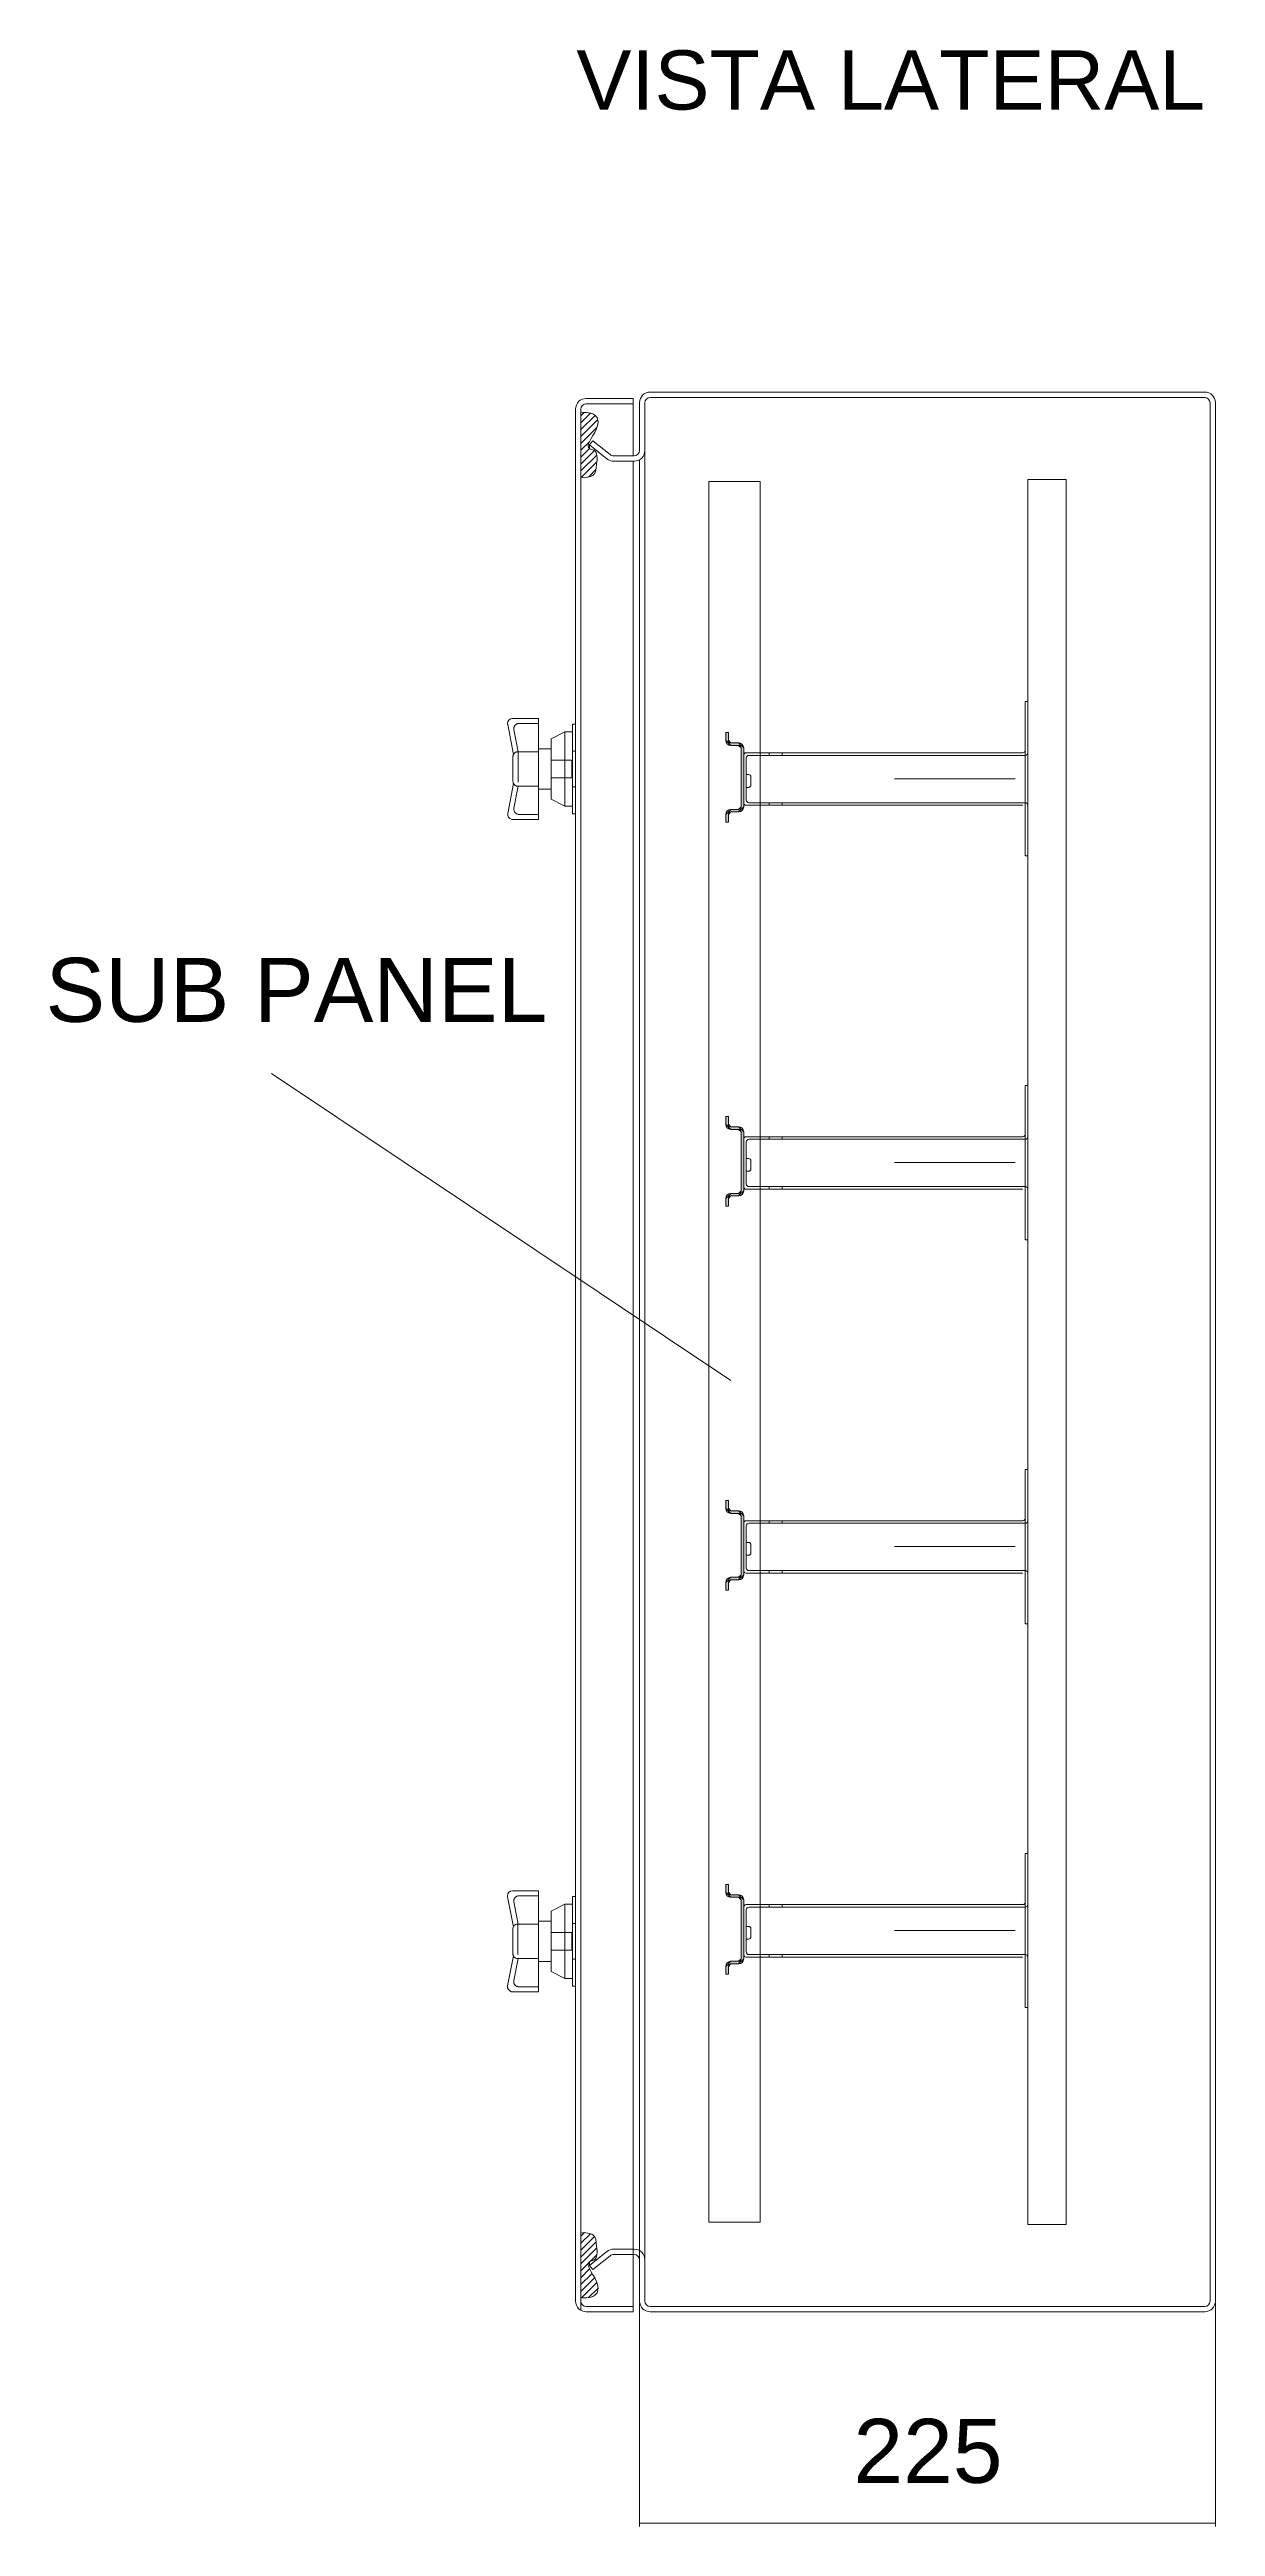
# Model space of a CAD drawing. Header units: millimetres. Extents: x -1334 to 1838, y -307 to 699.
# Drawn here: x 1383 to 1838, y -269 to 699 of the extents above; entities that cross this region are included whole.
import ezdxf

# ---------------------------------------------------------------- set-up
doc = ezdxf.new("R2010")
doc.units = ezdxf.units.MM
doc.header["$MEASUREMENT"] = 0
for name, pattern in [('AI-Linetype-46', [17.812501, 11.875001, -5.9375]), ('AI-Linetype-47', [17.812501, 11.875001, -5.9375]), ('AI-Linetype-48', [17.812501, 11.875001, -5.9375]), ('AI-Linetype-49', [17.812501, 11.875001, -5.9375]), ('AI-Linetype-50', [17.812501, 11.875001, -5.9375]), ('AI-Linetype-51', [17.812501, 11.875001, -5.9375]), ('AI-Linetype-52', [17.812501, 11.875001, -5.9375]), ('AI-Linetype-53', [17.812501, 11.875001, -5.9375]), ('AI-Linetype-54', [17.812501, 11.875001, -5.9375]), ('AI-Linetype-55', [17.812501, 11.875001, -5.9375]), ('AI-Linetype-56', [17.812501, 11.875001, -5.9375]), ('AI-Linetype-57', [356.249993, 237.499995, -118.749998]), ('AI-Linetype-58', [356.249993, 237.499995, -118.749998]), ('AI-Linetype-59', [17.812501, 11.875001, -5.9375]), ('AI-Linetype-60', [17.812501, 11.875001, -5.9375]), ('AI-Linetype-61', [17.812501, 11.875001, -5.9375]), ('AI-Linetype-62', [17.812501, 11.875001, -5.9375]), ('AI-Linetype-63', [17.812501, 11.875001, -5.9375]), ('AI-Linetype-64', [17.812501, 11.875001, -5.9375]), ('AI-Linetype-65', [17.812501, 11.875001, -5.9375]), ('AI-Linetype-66', [17.812501, 11.875001, -5.9375]), ('AI-Linetype-67', [17.812501, 11.875001, -5.9375]), ('AI-Linetype-68', [17.812501, 11.875001, -5.9375]), ('AI-Linetype-69', [17.812501, 11.875001, -5.9375]), ('AI-Linetype-70', [17.812501, 11.875001, -5.9375]), ('AI-Linetype-71', [17.812501, 11.875001, -5.9375]), ('AI-Linetype-72', [17.812501, 11.875001, -5.9375]), ('AI-Linetype-73', [17.812501, 11.875001, -5.9375]), ('AI-Linetype-74', [17.812501, 11.875001, -5.9375]), ('AI-Linetype-75', [17.812501, 11.875001, -5.9375]), ('AI-Linetype-76', [17.812501, 11.875001, -5.9375]), ('AI-Linetype-77', [17.812501, 11.875001, -5.9375]), ('AI-Linetype-78', [17.812501, 11.875001, -5.9375]), ('AI-Linetype-79', [17.812501, 11.875001, -5.9375]), ('AI-Linetype-80', [17.812501, 11.875001, -5.9375]), ('AI-Linetype-81', [17.812501, 11.875001, -5.9375]), ('AI-Linetype-82', [17.812501, 11.875001, -5.9375]), ('AI-Linetype-83', [17.812501, 11.875001, -5.9375]), ('AI-Linetype-84', [17.812501, 11.875001, -5.9375]), ('AI-Linetype-85', [17.812501, 11.875001, -5.9375]), ('AI-Linetype-86', [17.812501, 11.875001, -5.9375]), ('AI-Linetype-87', [17.812501, 11.875001, -5.9375]), ('AI-Linetype-88', [17.812501, 11.875001, -5.9375]), ('AI-Linetype-89', [17.812501, 11.875001, -5.9375]), ('AI-Linetype-90', [17.812501, 11.875001, -5.9375]), ('AI-Linetype-91', [17.812501, 11.875001, -5.9375])]:
    doc.linetypes.add(name, pattern=pattern)
doc.layers.get('0').update_dxf_attribs({"lineweight": 0})
doc.layers.add('015', color=7, linetype='Continuous', lineweight=0)

# ---------------------------------------------------------------- blocks, each defined once
blk = doc.blocks.new('Block_6')
blk.add_open_spline([(1590.52, 557.13), (1591.51, 557.21), (1592.49, 557.29), (1593.51, 557.13), (1594.65, 556.95), (1595.83, 556.47), (1596.5, 555.69), (1597.55, 554.5), (1597.39, 552.6), (1596.5, 550.58), (1595.12, 547.44), (1591.94, 544.03), (1593.99, 543.03), (1594.41, 542.82), (1595.06, 542.72), (1595.54, 542.48), (1597.18, 541.65), (1596.89, 539.22), (1596.68, 536.98), (1596.51, 535.18), (1596.39, 533.51), (1595.3, 532.68), (1594.75, 532.26), (1593.95, 532.05), (1593.15, 531.9), (1592.23, 531.72), (1591.31, 531.61), (1590.52, 532), (1590.52, 532), (1590.52, 557.13), (1590.52, 557.13)], degree=3, knots=[0, 0, 0, 0, 1, 1, 1, 2, 2, 2, 3, 3, 3, 4, 4, 4, 5, 5, 5, 6, 6, 6, 7, 7, 7, 8, 8, 8, 9, 9, 9, 10, 10, 10, 10])
at = {"color": 7, "lineweight": 0}
for points in [[(1590.52, 555.91), (1590.52, 555.91), (1591.82, 557.21), (1591.82, 557.21)], [(1590.52, 553.22), (1590.52, 553.22), (1594.27, 556.96), (1594.27, 556.96)], [(1590.52, 550.53), (1590.52, 550.53), (1596.09, 556.09), (1596.09, 556.09)], [(1590.52, 547.83), (1590.52, 547.83), (1597.13, 554.44), (1597.13, 554.44)], [(1590.52, 545.14), (1590.52, 545.14), (1596.84, 551.46), (1596.84, 551.46)], [(1590.52, 542.44), (1590.52, 542.44), (1593.83, 545.75), (1593.83, 545.75)], [(1590.52, 539.75), (1590.52, 539.75), (1593.87, 543.09), (1593.87, 543.09)], [(1590.52, 537.06), (1590.52, 537.06), (1595.79, 542.33), (1595.79, 542.33)], [(1590.52, 534.36), (1590.52, 534.36), (1596.76, 540.59), (1596.76, 540.59)], [(1590.76, 531.9), (1590.76, 531.9), (1596.76, 537.91), (1596.76, 537.91)], [(1593.52, 531.97), (1593.52, 531.97), (1596.42, 534.87), (1596.42, 534.87)]]:
    blk.add_open_spline(points, degree=3, dxfattribs=at)
blk = doc.blocks.new('Block_7')
blk.add_open_spline([(1590.52, -179.26), (1591.51, -179.35), (1592.49, -179.43), (1593.51, -179.26), (1594.65, -179.09), (1595.83, -178.61), (1596.5, -177.83), (1597.55, -176.64), (1597.39, -174.74), (1596.5, -172.72), (1595.12, -169.58), (1591.94, -166.17), (1593.99, -165.17), (1594.41, -164.96), (1595.06, -164.86), (1595.54, -164.62), (1597.18, -163.79), (1596.89, -161.36), (1596.68, -159.12), (1596.51, -157.32), (1596.39, -155.65), (1595.3, -154.82), (1594.75, -154.4), (1593.95, -154.19), (1593.15, -154.04), (1592.23, -153.86), (1591.31, -153.74), (1590.52, -154.14), (1590.52, -154.14), (1590.52, -179.26), (1590.52, -179.26)], degree=3, knots=[0, 0, 0, 0, 1, 1, 1, 2, 2, 2, 3, 3, 3, 4, 4, 4, 5, 5, 5, 6, 6, 6, 7, 7, 7, 8, 8, 8, 9, 9, 9, 10, 10, 10, 10])
at = {"color": 7, "lineweight": 0}
for points in [[(1590.52, -155.32), (1590.52, -155.32), (1591.97, -153.88), (1591.97, -153.88)], [(1590.52, -158.02), (1590.52, -158.02), (1594.24, -154.3), (1594.24, -154.3)], [(1590.52, -160.71), (1590.52, -160.71), (1595.84, -155.4), (1595.84, -155.4)], [(1590.52, -163.4), (1590.52, -163.4), (1596.49, -157.43), (1596.49, -157.43)], [(1590.52, -166.1), (1590.52, -166.1), (1596.75, -159.87), (1596.75, -159.87)], [(1594.26, -165.06), (1594.26, -165.06), (1596.79, -162.53), (1596.79, -162.53)], [(1590.52, -168.79), (1590.52, -168.79), (1593.34, -165.97), (1593.34, -165.97)], [(1590.52, -171.49), (1590.52, -171.49), (1593.93, -168.08), (1593.93, -168.08)], [(1590.52, -174.18), (1590.52, -174.18), (1594.91, -169.8), (1594.91, -169.8)], [(1590.52, -176.87), (1590.52, -176.87), (1595.89, -171.5), (1595.89, -171.5)], [(1590.8, -179.29), (1590.8, -179.29), (1596.75, -173.34), (1596.75, -173.34)], [(1593.52, -179.26), (1593.52, -179.26), (1597.23, -175.56), (1597.23, -175.56)]]:
    blk.add_open_spline(points, degree=3, dxfattribs=at)
blk = doc.blocks.new('Block_8')
at = {"color": 7, "lineweight": 0}
for p, q in [((1613.42, -181.24), (1613.42, -268.67)), ((1838.42, -181.24), (1838.42, -268.67)), ((1613.42, -267.42), (1838.42, -267.42))]:
    blk.add_line(p, q, dxfattribs=at)
at = {"insert": (1696.98, -251.99), "char_height": 0.2, "attachment_point": 7}
blk.add_mtext('\\C7;\\FArial|b0|i0|c1;\\H25.000000;\\W1.000000;225', dxfattribs=at)

msp = doc.modelspace()

# ---------------------------------------------------------------- hatches: boundary and pattern name
at = {"layer": '015', "transparency": 33554687}
for points in [[(1652.13, 402.13), (1649.13, 402.13), (1647.13, 400.13), (1647.13, 397.13), (1648.13, 397.13), (1648.13, 400.13), (1649.13, 401.13), (1652.13, 401.13), (1654.13, 403.13), (1654.13, 426.13), (1652.13, 428.13), (1649.13, 428.13), (1648.13, 429.13), (1648.13, 432.13), (1647.13, 432.13), (1647.13, 429.13), (1649.13, 427.13), (1652.13, 427.13), (1653.13, 426.13), (1653.13, 403.13)], [(1652.13, 252.13), (1649.13, 252.13), (1647.13, 250.13), (1647.13, 247.13), (1648.13, 247.13), (1648.13, 250.13), (1649.13, 251.13), (1652.13, 251.13), (1654.13, 253.13), (1654.13, 276.13), (1652.13, 278.13), (1649.13, 278.13), (1648.13, 279.13), (1648.13, 282.13), (1647.13, 282.13), (1647.13, 279.13), (1649.13, 277.13), (1652.13, 277.13), (1653.13, 276.13), (1653.13, 253.13)], [(1652.13, 102.13), (1649.13, 102.13), (1647.13, 100.13), (1647.13, 97.13), (1648.13, 97.13), (1648.13, 100.13), (1649.13, 101.13), (1652.13, 101.13), (1654.13, 103.13), (1654.13, 126.13), (1652.13, 128.13), (1649.13, 128.13), (1648.13, 129.13), (1648.13, 132.13), (1647.13, 132.13), (1647.13, 129.13), (1649.13, 127.13), (1652.13, 127.13), (1653.13, 126.13), (1653.13, 103.13)], [(1652.13, -47.87), (1649.13, -47.87), (1647.13, -49.87), (1647.13, -52.87), (1648.13, -52.87), (1648.13, -49.87), (1649.13, -48.87), (1652.13, -48.87), (1654.13, -46.87), (1654.13, -23.87), (1652.13, -21.87), (1649.13, -21.87), (1648.13, -20.87), (1648.13, -17.87), (1647.13, -17.87), (1647.13, -20.87), (1649.13, -22.87), (1652.13, -22.87), (1653.13, -23.87), (1653.13, -46.87)]]:
    msp.add_hatch(color=1, dxfattribs=at).paths.add_polyline_path(points)

# ---------------------------------------------------------------- linework, layer by layer
at = {"color": 7, "lineweight": 0}
for p, q in [((1592.62, 562.68), (1610.92, 562.68)), ((1610.92, 562.68), (1610.92, 560.58)), ((1617.62, 565.18), (1834.22, 565.18)), ((1834.22, 565.18), (1617.62, 565.18)), ((1834.22, 565.18), (1617.62, 565.18)), ((1834.22, 563.08), (1617.62, 563.08)), ((1834.22, 563.08), (1617.62, 563.08)), ((1588.42, 558.48), (1588.42, -180.62)), ((1590.52, -184.26), (1590.52, 558.48)), ((1610.92, 560.58), (1592.62, 560.58)), ((1610.92, 560.58), (1610.92, 540.28)), ((1613.42, 542.38), (1613.42, 560.98)), ((1615.52, 560.98), (1615.52, -180.62)), ((1838.42, 560.98), (1838.42, -180.62)), ((1595.2, 546.16), (1593.88, 544.52)), ((1593.88, 544.52), (1600.67, 539.1)), ((1593.88, 543.09), (1593.88, 544.52)), ((1601.98, 540.74), (1595.2, 546.16)), ((1611.32, 540.28), (1603.29, 540.28)), ((1603.29, 538.18), (1611.32, 538.18)), ((1610.92, 538.18), (1610.92, -184.82)), ((1613.42, -180.62), (1613.42, 538.74)), ((1780.13, 531.04), (1765.13, 531.04)), ((1765.13, 531.04), (1765.13, -150.68)), ((1780.13, -150.68), (1780.13, 531.04)), ((1573.92, 437.68), (1563.85, 437.68)), ((1573.92, 437.68), (1563.85, 437.68)), ((1573.92, 437.68), (1573.92, 398.18)), ((1573.92, 437.68), (1573.92, 398.18)), ((1764.13, 444.26), (1765.13, 444.26)), ((1764.13, 384.01), (1764.13, 444.26)), ((1765.13, 444.26), (1765.13, 384.01)), ((1561.93, 435.32), (1564.18, 423.59)), ((1561.93, 435.32), (1564.18, 423.59)), ((1584.22, 432.42), (1578.92, 429.69)), ((1584.22, 432.42), (1578.92, 429.69)), ((1578.92, 406.17), (1578.92, 429.69)), ((1578.92, 406.17), (1578.92, 429.69)), ((1587.22, 432.42), (1584.22, 432.42)), ((1584.22, 403.42), (1584.22, 432.42)), ((1587.22, 432.42), (1584.22, 432.42)), ((1584.22, 403.42), (1584.22, 432.42)), ((1587.22, 432.42), (1584.22, 432.42)), ((1584.22, 403.42), (1584.22, 432.42)), ((1587.22, 432.42), (1584.22, 432.42)), ((1584.22, 403.42), (1584.22, 432.42)), ((1587.22, 435.42), (1587.22, 400.42)), ((1588.42, 435.42), (1587.22, 435.42)), ((1587.22, 435.42), (1587.22, 400.42)), ((1588.42, 435.42), (1587.22, 435.42)), ((1587.22, 403.42), (1587.22, 432.42)), ((1587.22, 403.42), (1587.22, 432.42)), ((1588.42, 400.42), (1588.42, 435.42)), ((1588.42, 400.42), (1588.42, 435.42)), ((1563.97, 422.69), (1563.97, 413.19)), ((1563.97, 422.69), (1563.97, 413.19)), ((1573.92, 425.77), (1576.73, 425.77)), ((1573.92, 425.77), (1578.92, 425.77)), ((1573.92, 425.77), (1576.73, 425.77)), ((1573.92, 425.77), (1578.92, 425.77)), ((1578.92, 425.77), (1578.92, 410.08)), ((1578.92, 425.77), (1578.92, 410.08)), ((1578.92, 421.43), (1586.92, 421.43)), ((1578.92, 421.43), (1586.92, 421.43)), ((1586.92, 414.43), (1586.92, 421.43)), ((1586.92, 414.43), (1586.92, 421.43)), ((1588.42, 424.92), (1587.22, 424.92)), ((1588.42, 424.92), (1587.22, 424.92)), ((1654.13, 404.76), (1654.13, 423.26)), ((1763.13, 424.26), (1655.13, 424.26)), ((1655.13, 405.76), (1655.13, 422.26)), ((1764.13, 423.26), (1656.13, 423.26)), ((1664.13, 423.26), (1664.13, 424.26)), ((1664.13, 423.26), (1664.13, 423.26)), ((1669.13, 423.26), (1669.13, 424.26)), ((1561.93, 400.57), (1564.18, 412.3)), ((1561.93, 400.57), (1564.18, 412.3)), ((1573.92, 410.08), (1576.73, 410.08)), ((1573.92, 410.08), (1578.92, 410.08)), ((1573.92, 410.08), (1576.73, 410.08)), ((1573.92, 410.08), (1578.92, 410.08)), ((1578.92, 414.43), (1586.92, 414.43)), ((1578.92, 414.43), (1586.92, 414.43)), ((1588.42, 410.92), (1587.22, 410.92)), ((1588.42, 410.92), (1587.22, 410.92)), ((1655.95, 415.76), (1655.13, 415.76)), ((1655.13, 410.76), (1655.95, 410.76)), ((1656.95, 411.76), (1656.95, 414.76)), ((1760.22, 414.13), (1713.02, 414.13)), ((1573.92, 398.18), (1563.85, 398.18)), ((1573.92, 398.18), (1563.85, 398.18)), ((1584.22, 403.42), (1578.92, 406.17)), ((1584.22, 403.42), (1578.92, 406.17)), ((1587.22, 403.42), (1584.22, 403.42)), ((1587.22, 403.42), (1584.22, 403.42)), ((1587.22, 400.42), (1588.42, 400.42)), ((1587.22, 400.42), (1588.42, 400.42)), ((1763.13, 403.76), (1655.13, 403.76)), ((1764.13, 404.76), (1656.13, 404.76)), ((1664.13, 404.76), (1664.13, 403.76)), ((1669.13, 404.76), (1669.13, 403.76)), ((1764.13, 404.76), (1764.13, 404.76)), ((1764.13, 384.01), (1765.13, 384.01)), ((1649.09, 179), (1469.65, 299.01)), ((1764.13, 294.26), (1765.13, 294.26)), ((1764.13, 234.01), (1764.13, 294.26)), ((1765.13, 294.26), (1765.13, 234.01)), ((1654.13, 254.76), (1654.13, 273.26)), ((1763.13, 274.26), (1655.13, 274.26)), ((1655.13, 255.76), (1655.13, 272.26)), ((1764.13, 273.26), (1656.13, 273.26)), ((1664.13, 273.26), (1664.13, 274.26)), ((1664.13, 273.26), (1664.13, 273.26)), ((1669.13, 273.26), (1669.13, 274.26)), ((1655.95, 265.76), (1655.13, 265.76)), ((1656.95, 261.76), (1656.95, 264.76)), ((1760.22, 264.13), (1713.02, 264.13)), ((1655.13, 260.76), (1655.95, 260.76)), ((1763.13, 253.76), (1655.13, 253.76)), ((1764.13, 254.76), (1656.13, 254.76)), ((1664.13, 254.76), (1664.13, 253.76)), ((1669.13, 254.76), (1669.13, 253.76)), ((1764.13, 254.76), (1764.13, 254.76)), ((1764.13, 234.01), (1765.13, 234.01)), ((1764.13, 144.26), (1765.13, 144.26)), ((1764.13, 84.01), (1764.13, 144.26)), ((1765.13, 144.26), (1765.13, 84.01)), ((1654.13, 104.76), (1654.13, 123.26)), ((1763.13, 124.26), (1655.13, 124.26)), ((1655.13, 105.76), (1655.13, 122.26)), ((1764.13, 123.26), (1656.13, 123.26)), ((1664.13, 123.26), (1664.13, 124.26)), ((1664.13, 123.26), (1664.13, 123.26)), ((1669.13, 123.26), (1669.13, 124.26)), ((1655.95, 115.76), (1655.13, 115.76)), ((1655.13, 110.76), (1655.95, 110.76)), ((1656.95, 111.76), (1656.95, 114.76)), ((1760.22, 114.13), (1713.02, 114.13)), ((1763.13, 103.76), (1655.13, 103.76)), ((1764.13, 104.76), (1656.13, 104.76)), ((1664.13, 104.76), (1664.13, 103.76)), ((1669.13, 104.76), (1669.13, 103.76)), ((1764.13, 104.76), (1764.13, 104.76)), ((1764.13, 84.01), (1765.13, 84.01)), ((1764.13, -5.74), (1765.13, -5.74)), ((1764.13, -65.99), (1764.13, -5.74)), ((1765.13, -5.74), (1765.13, -65.99)), ((1561.88, -22.7), (1564.14, -34.42)), ((1561.88, -22.7), (1564.14, -34.42)), ((1573.92, -20.32), (1563.85, -20.32)), ((1573.92, -20.32), (1563.85, -20.32)), ((1573.92, -20.32), (1573.92, -59.82)), ((1573.92, -20.32), (1573.92, -59.82)), ((1584.22, -25.58), (1578.92, -28.31)), ((1584.22, -25.58), (1578.92, -28.31)), ((1578.92, -51.83), (1578.92, -28.31)), ((1578.92, -51.83), (1578.92, -28.31)), ((1587.22, -25.58), (1584.22, -25.58)), ((1584.22, -54.58), (1584.22, -25.58)), ((1587.22, -25.58), (1584.22, -25.58)), ((1584.22, -54.58), (1584.22, -25.58)), ((1587.22, -25.58), (1584.22, -25.58)), ((1584.22, -54.58), (1584.22, -25.58)), ((1587.22, -25.58), (1584.22, -25.58)), ((1584.22, -54.58), (1584.22, -25.58)), ((1587.22, -22.58), (1587.22, -57.58)), ((1588.42, -22.58), (1587.22, -22.58)), ((1587.22, -22.58), (1587.22, -57.58)), ((1588.42, -22.58), (1587.22, -22.58)), ((1587.22, -54.58), (1587.22, -25.58)), ((1587.22, -54.58), (1587.22, -25.58)), ((1588.42, -57.58), (1588.42, -22.58)), ((1588.42, -57.58), (1588.42, -22.58)), ((1654.13, -45.24), (1654.13, -26.74)), ((1763.13, -25.74), (1655.13, -25.74)), ((1655.13, -44.24), (1655.13, -27.74)), ((1764.13, -26.74), (1656.13, -26.74)), ((1664.13, -26.74), (1664.13, -25.74)), ((1664.13, -26.74), (1664.13, -26.74)), ((1669.13, -26.74), (1669.13, -25.74)), ((1563.92, -35.32), (1563.92, -44.82)), ((1563.92, -35.32), (1563.92, -44.82)), ((1573.92, -32.23), (1576.73, -32.23)), ((1573.92, -32.23), (1578.92, -32.23)), ((1573.92, -32.23), (1576.73, -32.23)), ((1573.92, -32.23), (1578.92, -32.23)), ((1578.92, -32.23), (1578.92, -47.92)), ((1578.92, -32.23), (1578.92, -47.92)), ((1578.92, -36.57), (1586.92, -36.57)), ((1578.92, -36.57), (1586.92, -36.57)), ((1586.92, -43.57), (1586.92, -36.57)), ((1586.92, -43.57), (1586.92, -36.57)), ((1588.42, -33.08), (1587.22, -33.08)), ((1588.42, -33.08), (1587.22, -33.08)), ((1655.95, -34.24), (1655.13, -34.24)), ((1656.95, -38.24), (1656.95, -35.24)), ((1760.22, -35.87), (1713.02, -35.87)), ((1561.88, -57.44), (1564.14, -45.72)), ((1561.88, -57.44), (1564.14, -45.72)), ((1573.92, -47.92), (1576.73, -47.92)), ((1573.92, -47.92), (1578.92, -47.92)), ((1573.92, -47.92), (1576.73, -47.92)), ((1573.92, -47.92), (1578.92, -47.92)), ((1578.92, -43.57), (1586.92, -43.57)), ((1578.92, -43.57), (1586.92, -43.57)), ((1588.42, -47.08), (1587.22, -47.08)), ((1588.42, -47.08), (1587.22, -47.08)), ((1655.13, -39.24), (1655.95, -39.24)), ((1763.13, -46.24), (1655.13, -46.24)), ((1764.13, -45.24), (1656.13, -45.24)), ((1664.13, -45.24), (1664.13, -46.24)), ((1669.13, -45.24), (1669.13, -46.24)), ((1764.13, -45.24), (1764.13, -45.24)), ((1584.22, -54.58), (1578.92, -51.83)), ((1584.22, -54.58), (1578.92, -51.83)), ((1587.22, -54.58), (1584.22, -54.58)), ((1587.22, -54.58), (1584.22, -54.58)), ((1587.22, -57.58), (1588.42, -57.58)), ((1587.22, -57.58), (1588.42, -57.58)), ((1573.92, -59.82), (1563.85, -59.82)), ((1573.92, -59.82), (1563.85, -59.82)), ((1764.13, -65.99), (1765.13, -65.99)), ((1765.13, -150.68), (1780.13, -150.68)), ((1593.88, -166.66), (1600.67, -161.24)), ((1601.98, -162.88), (1595.2, -168.3)), ((1603.29, -160.32), (1611.32, -160.32)), ((1611.32, -162.42), (1603.29, -162.42)), ((1593.88, -165.22), (1593.88, -166.66)), ((1595.2, -168.3), (1593.88, -166.66)), ((1592.62, -182.72), (1610.92, -182.72)), ((1834.22, -182.72), (1617.62, -182.72)), ((1610.92, -184.82), (1592.62, -184.82)), ((1617.62, -184.82), (1834.22, -184.82)), ((1834.22, -184.82), (1617.62, -184.82))]:
    msp.add_line(p, q, dxfattribs=at)
at = {"color": 7, "linetype": 'AI-Linetype-57', "lineweight": 0}
msp.add_line((1613.42, 542.38), (1613.42, 560.98), dxfattribs=at)
at = {"color": 7, "lineweight": 5}
msp.add_line((1836.32, -180.62), (1836.32, 560.98), dxfattribs=at)
at = {"color": 7, "linetype": 'AI-Linetype-58', "lineweight": 0}
msp.add_line((1613.42, -180.62), (1613.42, 538.74), dxfattribs=at)
at = {"color": 5, "lineweight": 0}
for p, q in [((1640.52, 530.18), (1660.52, 530.18)), ((1640.52, -149.82), (1640.52, 530.18)), ((1660.52, 530.18), (1660.52, -149.82)), ((1660.52, -149.82), (1640.52, -149.82))]:
    msp.add_line(p, q, dxfattribs=at)
at = {"color": 7, "linetype": 'AI-Linetype-48', "lineweight": 0}
msp.add_line((1573.92, 435.68), (1566.27, 435.68), dxfattribs=at)
at = {"color": 7, "linetype": 'AI-Linetype-61', "lineweight": 0}
msp.add_line((1573.92, 435.68), (1566.27, 435.68), dxfattribs=at)
at = {"color": 7, "linetype": 'AI-Linetype-49', "lineweight": 0}
msp.add_line((1564.35, 433.32), (1566, 424.69), dxfattribs=at)
at = {"color": 7, "linetype": 'AI-Linetype-62', "lineweight": 0}
msp.add_line((1564.35, 433.32), (1566, 424.69), dxfattribs=at)
at = {"color": 7, "linetype": 'AI-Linetype-47', "lineweight": 0}
msp.add_line((1573.92, 424.68), (1565.92, 424.68), dxfattribs=at)
at = {"color": 7, "linetype": 'AI-Linetype-60', "lineweight": 0}
msp.add_line((1573.92, 424.68), (1565.92, 424.68), dxfattribs=at)
at = {"color": 7, "linetype": 'AI-Linetype-50', "lineweight": 0}
msp.add_line((1565.97, 424.69), (1565.97, 411.19), dxfattribs=at)
at = {"color": 7, "linetype": 'AI-Linetype-63', "lineweight": 0}
msp.add_line((1565.97, 424.69), (1565.97, 411.19), dxfattribs=at)
at = {"color": 7, "linetype": 'AI-Linetype-51', "lineweight": 0}
msp.add_line((1564.35, 402.57), (1566, 411.19), dxfattribs=at)
at = {"color": 7, "linetype": 'AI-Linetype-64', "lineweight": 0}
msp.add_line((1564.35, 402.57), (1566, 411.19), dxfattribs=at)
at = {"color": 7, "linetype": 'AI-Linetype-46', "lineweight": 0}
msp.add_line((1573.92, 411.18), (1565.92, 411.18), dxfattribs=at)
at = {"color": 7, "linetype": 'AI-Linetype-59', "lineweight": 0}
msp.add_line((1573.92, 411.18), (1565.92, 411.18), dxfattribs=at)
at = {"color": 7, "linetype": 'AI-Linetype-52', "lineweight": 0}
msp.add_line((1573.92, 400.18), (1566.27, 400.18), dxfattribs=at)
at = {"color": 7, "linetype": 'AI-Linetype-65', "lineweight": 0}
msp.add_line((1573.92, 400.18), (1566.27, 400.18), dxfattribs=at)
at = {"color": 7, "linetype": 'AI-Linetype-73', "lineweight": 0}
msp.add_line((1564.3, -24.7), (1565.96, -33.32), dxfattribs=at)
at = {"color": 7, "linetype": 'AI-Linetype-84', "lineweight": 0}
msp.add_line((1564.3, -24.7), (1565.96, -33.32), dxfattribs=at)
at = {"color": 7, "linetype": 'AI-Linetype-72', "lineweight": 0}
msp.add_line((1573.92, -22.32), (1566.27, -22.32), dxfattribs=at)
at = {"color": 7, "linetype": 'AI-Linetype-83', "lineweight": 0}
msp.add_line((1573.92, -22.32), (1566.27, -22.32), dxfattribs=at)
at = {"color": 7, "linetype": 'AI-Linetype-71', "lineweight": 0}
msp.add_line((1573.92, -33.32), (1565.92, -33.32), dxfattribs=at)
at = {"color": 7, "linetype": 'AI-Linetype-74', "lineweight": 0}
msp.add_line((1565.92, -33.32), (1565.92, -46.82), dxfattribs=at)
at = {"color": 7, "linetype": 'AI-Linetype-82', "lineweight": 0}
msp.add_line((1573.92, -33.32), (1565.92, -33.32), dxfattribs=at)
at = {"color": 7, "linetype": 'AI-Linetype-85', "lineweight": 0}
msp.add_line((1565.92, -33.32), (1565.92, -46.82), dxfattribs=at)
at = {"color": 7, "linetype": 'AI-Linetype-75', "lineweight": 0}
msp.add_line((1564.3, -55.44), (1565.96, -46.82), dxfattribs=at)
at = {"color": 7, "linetype": 'AI-Linetype-86', "lineweight": 0}
msp.add_line((1564.3, -55.44), (1565.96, -46.82), dxfattribs=at)
at = {"color": 7, "linetype": 'AI-Linetype-70', "lineweight": 0}
msp.add_line((1573.92, -46.82), (1565.92, -46.82), dxfattribs=at)
at = {"color": 7, "linetype": 'AI-Linetype-81', "lineweight": 0}
msp.add_line((1573.92, -46.82), (1565.92, -46.82), dxfattribs=at)
at = {"color": 7, "linetype": 'AI-Linetype-76', "lineweight": 0}
msp.add_line((1573.92, -57.82), (1566.27, -57.82), dxfattribs=at)
at = {"color": 7, "linetype": 'AI-Linetype-87', "lineweight": 0}
msp.add_line((1573.92, -57.82), (1566.27, -57.82), dxfattribs=at)
at = {"color": 7, "lineweight": 0}
for points in [[(1592.62, 562.68), (1590.3, 562.68), (1588.42, 560.8), (1588.42, 558.48)], [(1617.62, 565.18), (1615.3, 565.18), (1613.42, 563.3), (1613.42, 560.98)], [(1617.62, 563.08), (1616.46, 563.08), (1615.52, 562.14), (1615.52, 560.98)], [(1592.62, 560.58), (1591.46, 560.58), (1590.52, 559.64), (1590.52, 558.48)], [(1611.32, 540.28), (1612.48, 540.28), (1613.42, 541.22), (1613.42, 542.38)], [(1611.32, 538.18), (1613.64, 538.18), (1615.52, 540.06), (1615.52, 542.38)], [(1600.67, 539.1), (1601.42, 538.5), (1602.34, 538.18), (1603.29, 538.18)], [(1601.98, 540.74), (1602.35, 540.44), (1602.82, 540.28), (1603.29, 540.28)], [(1655.13, 424.26), (1654.57, 424.26), (1654.13, 423.81), (1654.13, 423.26)], [(1656.13, 423.26), (1655.57, 423.26), (1655.13, 422.81), (1655.13, 422.26)], [(1763.13, 424.26), (1763.68, 424.26), (1764.13, 424.71), (1764.13, 425.26)], [(1764.13, 423.26), (1764.68, 423.26), (1765.13, 423.71), (1765.13, 424.26)], [(1656.95, 414.76), (1656.95, 415.31), (1656.5, 415.76), (1655.95, 415.76)], [(1655.95, 410.76), (1656.5, 410.76), (1656.95, 411.21), (1656.95, 411.76)], [(1654.13, 404.76), (1654.13, 404.21), (1654.57, 403.76), (1655.13, 403.76)], [(1655.13, 405.76), (1655.13, 405.21), (1655.57, 404.76), (1656.13, 404.76)], [(1765.13, 403.76), (1765.13, 404.31), (1764.68, 404.76), (1764.13, 404.76)], [(1655.13, 274.26), (1654.57, 274.26), (1654.13, 273.81), (1654.13, 273.26)], [(1656.13, 273.26), (1655.57, 273.26), (1655.13, 272.81), (1655.13, 272.26)], [(1763.13, 274.26), (1763.68, 274.26), (1764.13, 274.71), (1764.13, 275.26)], [(1764.13, 273.26), (1764.68, 273.26), (1765.13, 273.71), (1765.13, 274.26)], [(1656.95, 264.76), (1656.95, 265.31), (1656.5, 265.76), (1655.95, 265.76)], [(1655.95, 260.76), (1656.5, 260.76), (1656.95, 261.21), (1656.95, 261.76)], [(1654.13, 254.76), (1654.13, 254.21), (1654.57, 253.76), (1655.13, 253.76)], [(1655.13, 255.76), (1655.13, 255.21), (1655.57, 254.76), (1656.13, 254.76)], [(1765.13, 253.76), (1765.13, 254.31), (1764.68, 254.76), (1764.13, 254.76)], [(1655.13, 124.26), (1654.57, 124.26), (1654.13, 123.81), (1654.13, 123.26)], [(1656.13, 123.26), (1655.57, 123.26), (1655.13, 122.81), (1655.13, 122.26)], [(1763.13, 124.26), (1763.68, 124.26), (1764.13, 124.71), (1764.13, 125.26)], [(1764.13, 123.26), (1764.68, 123.26), (1765.13, 123.71), (1765.13, 124.26)], [(1656.95, 114.76), (1656.95, 115.31), (1656.5, 115.76), (1655.95, 115.76)], [(1655.95, 110.76), (1656.5, 110.76), (1656.95, 111.21), (1656.95, 111.76)], [(1654.13, 104.76), (1654.13, 104.21), (1654.57, 103.76), (1655.13, 103.76)], [(1655.13, 105.76), (1655.13, 105.21), (1655.57, 104.76), (1656.13, 104.76)], [(1765.13, 103.76), (1765.13, 104.31), (1764.68, 104.76), (1764.13, 104.76)], [(1655.13, -25.74), (1654.57, -25.74), (1654.13, -26.19), (1654.13, -26.74)], [(1656.13, -26.74), (1655.57, -26.74), (1655.13, -27.19), (1655.13, -27.74)], [(1763.13, -25.74), (1763.68, -25.74), (1764.13, -25.29), (1764.13, -24.74)], [(1764.13, -26.74), (1764.68, -26.74), (1765.13, -26.29), (1765.13, -25.74)], [(1656.95, -35.24), (1656.95, -34.69), (1656.5, -34.24), (1655.95, -34.24)], [(1655.95, -39.24), (1656.5, -39.24), (1656.95, -38.79), (1656.95, -38.24)], [(1654.13, -45.24), (1654.13, -45.79), (1654.57, -46.24), (1655.13, -46.24)], [(1655.13, -44.24), (1655.13, -44.79), (1655.57, -45.24), (1656.13, -45.24)], [(1765.13, -46.24), (1765.13, -45.69), (1764.68, -45.24), (1764.13, -45.24)], [(1603.29, -160.32), (1602.34, -160.32), (1601.42, -160.64), (1600.67, -161.24)], [(1603.29, -162.42), (1602.82, -162.42), (1602.35, -162.58), (1601.98, -162.88)], [(1615.52, -164.52), (1615.52, -162.2), (1613.64, -160.32), (1611.32, -160.32)], [(1613.42, -164.52), (1613.42, -163.36), (1612.48, -162.42), (1611.32, -162.42)], [(1588.42, -180.62), (1588.42, -182.94), (1590.3, -184.82), (1592.62, -184.82)], [(1590.52, -180.62), (1590.52, -181.78), (1591.46, -182.72), (1592.62, -182.72)], [(1613.42, -180.62), (1613.42, -182.94), (1615.3, -184.82), (1617.62, -184.82)], [(1615.52, -180.62), (1615.52, -181.78), (1616.46, -182.72), (1617.62, -182.72)]]:
    msp.add_open_spline(points, degree=3, dxfattribs=at)
at = {"color": 7, "lineweight": 5}
for points in [[(1838.42, 560.98), (1838.42, 563.3), (1836.54, 565.18), (1834.22, 565.18)], [(1836.32, 560.98), (1836.32, 562.14), (1835.38, 563.08), (1834.22, 563.08)], [(1834.22, -184.82), (1836.54, -184.82), (1838.42, -182.94), (1838.42, -180.62)], [(1834.22, -182.72), (1835.38, -182.72), (1836.32, -181.78), (1836.32, -180.62)]]:
    msp.add_open_spline(points, degree=3, dxfattribs=at)
at = {"color": 7, "lineweight": 0}
for points, knots in [([(1590.52, 557.13), (1591.51, 557.21), (1592.49, 557.29), (1593.51, 557.13), (1594.65, 556.95), (1595.83, 556.47), (1596.5, 555.69), (1597.55, 554.5), (1597.39, 552.6), (1596.5, 550.58), (1595.12, 547.44), (1591.94, 544.03), (1593.99, 543.03), (1594.41, 542.82), (1595.06, 542.72), (1595.54, 542.48), (1597.18, 541.65), (1596.89, 539.22), (1596.68, 536.98), (1596.51, 535.18), (1596.39, 533.51), (1595.3, 532.68), (1594.75, 532.26), (1593.95, 532.05), (1593.15, 531.9), (1592.23, 531.72), (1591.31, 531.61), (1590.52, 532)], [0, 0, 0, 0, 1, 1, 1, 2, 2, 2, 3, 3, 3, 4, 4, 4, 5, 5, 5, 6, 6, 6, 7, 7, 7, 8, 8, 8, 9, 9, 9, 9]), ([(1563.89, 437.69), (1562.78, 437.69), (1561.89, 436.8), (1561.89, 435.69), (1561.89, 435.57), (1561.9, 435.44), (1561.93, 435.32)], [0, 0, 0, 0, 1, 1, 1, 2, 2, 2, 2]), ([(1563.89, 437.69), (1562.78, 437.69), (1561.89, 436.8), (1561.89, 435.69), (1561.89, 435.57), (1561.9, 435.44), (1561.93, 435.32)], [0, 0, 0, 0, 1, 1, 1, 2, 2, 2, 2]), ([(1561.93, 400.57), (1561.72, 399.49), (1562.43, 398.44), (1563.51, 398.23), (1563.64, 398.21), (1563.76, 398.19), (1563.89, 398.19)], [0, 0, 0, 0, 1, 1, 1, 2, 2, 2, 2]), ([(1561.93, 400.57), (1561.72, 399.49), (1562.43, 398.44), (1563.51, 398.23), (1563.64, 398.21), (1563.76, 398.19), (1563.89, 398.19)], [0, 0, 0, 0, 1, 1, 1, 2, 2, 2, 2]), ([(1563.85, -20.32), (1562.74, -20.32), (1561.85, -21.21), (1561.85, -22.32), (1561.85, -22.45), (1561.86, -22.57), (1561.88, -22.7)], [0, 0, 0, 0, 1, 1, 1, 2, 2, 2, 2]), ([(1563.85, -20.32), (1562.74, -20.32), (1561.85, -21.21), (1561.85, -22.32), (1561.85, -22.45), (1561.86, -22.57), (1561.88, -22.7)], [0, 0, 0, 0, 1, 1, 1, 2, 2, 2, 2]), ([(1561.88, -57.44), (1561.67, -58.53), (1562.38, -59.57), (1563.47, -59.78), (1563.59, -59.81), (1563.72, -59.82), (1563.85, -59.82)], [0, 0, 0, 0, 1, 1, 1, 2, 2, 2, 2]), ([(1561.88, -57.44), (1561.67, -58.53), (1562.38, -59.57), (1563.47, -59.78), (1563.59, -59.81), (1563.72, -59.82), (1563.85, -59.82)], [0, 0, 0, 0, 1, 1, 1, 2, 2, 2, 2]), ([(1590.52, -179.26), (1591.51, -179.35), (1592.49, -179.43), (1593.51, -179.26), (1594.65, -179.09), (1595.83, -178.61), (1596.5, -177.83), (1597.55, -176.64), (1597.39, -174.74), (1596.5, -172.72), (1595.12, -169.58), (1591.94, -166.17), (1593.99, -165.17), (1594.41, -164.96), (1595.06, -164.86), (1595.54, -164.62), (1597.18, -163.79), (1596.89, -161.36), (1596.68, -159.12), (1596.51, -157.32), (1596.39, -155.65), (1595.3, -154.82), (1594.75, -154.4), (1593.95, -154.19), (1593.15, -154.04), (1592.23, -153.86), (1591.31, -153.74), (1590.52, -154.14)], [0, 0, 0, 0, 1, 1, 1, 2, 2, 2, 3, 3, 3, 4, 4, 4, 5, 5, 5, 6, 6, 6, 7, 7, 7, 8, 8, 8, 9, 9, 9, 9])]:
    msp.add_open_spline(points, degree=3, knots=knots, dxfattribs=at)
at = {"color": 7, "linetype": 'AI-Linetype-53', "lineweight": 0}
msp.add_open_spline([(1566.31, 435.69), (1565.21, 435.69), (1564.31, 434.8), (1564.31, 433.69), (1564.31, 433.57), (1564.32, 433.44), (1564.35, 433.32)], degree=3, knots=[0, 0, 0, 0, 1, 1, 1, 2, 2, 2, 2], dxfattribs=at)
at = {"color": 7, "linetype": 'AI-Linetype-66', "lineweight": 0}
msp.add_open_spline([(1566.31, 435.69), (1565.21, 435.69), (1564.31, 434.8), (1564.31, 433.69), (1564.31, 433.57), (1564.32, 433.44), (1564.35, 433.32)], degree=3, knots=[0, 0, 0, 0, 1, 1, 1, 2, 2, 2, 2], dxfattribs=at)
at = {"color": 7, "linetype": 'AI-Linetype-55', "lineweight": 0}
msp.add_open_spline([(1565.97, 424.69), (1564.86, 424.69), (1563.97, 423.8), (1563.97, 422.69)], degree=3, dxfattribs=at)
at = {"color": 7, "linetype": 'AI-Linetype-68', "lineweight": 0}
msp.add_open_spline([(1565.97, 424.69), (1564.86, 424.69), (1563.97, 423.8), (1563.97, 422.69)], degree=3, dxfattribs=at)
at = {"color": 7, "linetype": 'AI-Linetype-56', "lineweight": 0}
msp.add_open_spline([(1563.97, 413.19), (1563.97, 412.09), (1564.86, 411.19), (1565.97, 411.19)], degree=3, dxfattribs=at)
at = {"color": 7, "linetype": 'AI-Linetype-69', "lineweight": 0}
msp.add_open_spline([(1563.97, 413.19), (1563.97, 412.09), (1564.86, 411.19), (1565.97, 411.19)], degree=3, dxfattribs=at)
at = {"color": 7, "linetype": 'AI-Linetype-54', "lineweight": 0}
msp.add_open_spline([(1564.35, 402.57), (1564.14, 401.49), (1564.85, 400.44), (1565.93, 400.23), (1566.06, 400.21), (1566.18, 400.19), (1566.31, 400.19)], degree=3, knots=[0, 0, 0, 0, 1, 1, 1, 2, 2, 2, 2], dxfattribs=at)
at = {"color": 7, "linetype": 'AI-Linetype-67', "lineweight": 0}
msp.add_open_spline([(1564.35, 402.57), (1564.14, 401.49), (1564.85, 400.44), (1565.93, 400.23), (1566.06, 400.21), (1566.18, 400.19), (1566.31, 400.19)], degree=3, knots=[0, 0, 0, 0, 1, 1, 1, 2, 2, 2, 2], dxfattribs=at)
at = {"color": 7, "linetype": 'AI-Linetype-77', "lineweight": 0}
msp.add_open_spline([(1566.27, -22.32), (1565.16, -22.32), (1564.27, -23.21), (1564.27, -24.32), (1564.27, -24.45), (1564.28, -24.57), (1564.3, -24.7)], degree=3, knots=[0, 0, 0, 0, 1, 1, 1, 2, 2, 2, 2], dxfattribs=at)
at = {"color": 7, "linetype": 'AI-Linetype-88', "lineweight": 0}
msp.add_open_spline([(1566.27, -22.32), (1565.16, -22.32), (1564.27, -23.21), (1564.27, -24.32), (1564.27, -24.45), (1564.28, -24.57), (1564.3, -24.7)], degree=3, knots=[0, 0, 0, 0, 1, 1, 1, 2, 2, 2, 2], dxfattribs=at)
at = {"color": 7, "linetype": 'AI-Linetype-79', "lineweight": 0}
msp.add_open_spline([(1565.92, -33.32), (1564.82, -33.32), (1563.92, -34.21), (1563.92, -35.32)], degree=3, dxfattribs=at)
at = {"color": 7, "linetype": 'AI-Linetype-90', "lineweight": 0}
msp.add_open_spline([(1565.92, -33.32), (1564.82, -33.32), (1563.92, -34.21), (1563.92, -35.32)], degree=3, dxfattribs=at)
at = {"color": 7, "linetype": 'AI-Linetype-80', "lineweight": 0}
msp.add_open_spline([(1563.92, -44.82), (1563.92, -45.92), (1564.82, -46.82), (1565.92, -46.82)], degree=3, dxfattribs=at)
at = {"color": 7, "linetype": 'AI-Linetype-91', "lineweight": 0}
msp.add_open_spline([(1563.92, -44.82), (1563.92, -45.92), (1564.82, -46.82), (1565.92, -46.82)], degree=3, dxfattribs=at)
at = {"color": 7, "linetype": 'AI-Linetype-78', "lineweight": 0}
msp.add_open_spline([(1564.3, -55.44), (1564.09, -56.53), (1564.8, -57.57), (1565.89, -57.78), (1566.01, -57.81), (1566.14, -57.82), (1566.27, -57.82)], degree=3, knots=[0, 0, 0, 0, 1, 1, 1, 2, 2, 2, 2], dxfattribs=at)
at = {"color": 7, "linetype": 'AI-Linetype-89', "lineweight": 0}
msp.add_open_spline([(1564.3, -55.44), (1564.09, -56.53), (1564.8, -57.57), (1565.89, -57.78), (1566.01, -57.81), (1566.14, -57.82), (1566.27, -57.82)], degree=3, knots=[0, 0, 0, 0, 1, 1, 1, 2, 2, 2, 2], dxfattribs=at)
at = {"layer": '015'}
for points in [[(1652.13, 402.13), (1649.13, 402.13), (1647.13, 400.13), (1647.13, 397.13), (1648.13, 397.13), (1648.13, 400.13), (1649.13, 401.13), (1652.13, 401.13), (1654.13, 403.13), (1654.13, 426.13), (1652.13, 428.13), (1649.13, 428.13), (1648.13, 429.13), (1648.13, 432.13), (1647.13, 432.13), (1647.13, 429.13), (1649.13, 427.13), (1652.13, 427.13), (1653.13, 426.13), (1653.13, 403.13)], [(1652.13, 252.13), (1649.13, 252.13), (1647.13, 250.13), (1647.13, 247.13), (1648.13, 247.13), (1648.13, 250.13), (1649.13, 251.13), (1652.13, 251.13), (1654.13, 253.13), (1654.13, 276.13), (1652.13, 278.13), (1649.13, 278.13), (1648.13, 279.13), (1648.13, 282.13), (1647.13, 282.13), (1647.13, 279.13), (1649.13, 277.13), (1652.13, 277.13), (1653.13, 276.13), (1653.13, 253.13)], [(1652.13, 102.13), (1649.13, 102.13), (1647.13, 100.13), (1647.13, 97.13), (1648.13, 97.13), (1648.13, 100.13), (1649.13, 101.13), (1652.13, 101.13), (1654.13, 103.13), (1654.13, 126.13), (1652.13, 128.13), (1649.13, 128.13), (1648.13, 129.13), (1648.13, 132.13), (1647.13, 132.13), (1647.13, 129.13), (1649.13, 127.13), (1652.13, 127.13), (1653.13, 126.13), (1653.13, 103.13)], [(1652.13, -47.87), (1649.13, -47.87), (1647.13, -49.87), (1647.13, -52.87), (1648.13, -52.87), (1648.13, -49.87), (1649.13, -48.87), (1652.13, -48.87), (1654.13, -46.87), (1654.13, -23.87), (1652.13, -21.87), (1649.13, -21.87), (1648.13, -20.87), (1648.13, -17.87), (1647.13, -17.87), (1647.13, -20.87), (1649.13, -22.87), (1652.13, -22.87), (1653.13, -23.87), (1653.13, -46.87)]]:
    msp.add_lwpolyline(points, close=True, dxfattribs=at)
at = {"layer": '015', "color": 2, "lineweight": 0}
for points in [[(1653.13, 403.13), (1653.13, 403.13), (1653.13, 426.13), (1653.13, 426.13), (1653.13, 426.69), (1652.68, 427.13), (1652.13, 427.13), (1652.13, 427.13), (1649.13, 427.13), (1649.13, 427.13), (1648.02, 427.13), (1647.13, 428.03), (1647.13, 429.13), (1647.13, 429.13), (1647.13, 432.13), (1647.13, 432.13), (1647.13, 432.13), (1648.13, 432.13), (1648.13, 432.13), (1648.13, 432.13), (1648.13, 429.13), (1648.13, 429.13), (1648.13, 428.58), (1648.57, 428.13), (1649.13, 428.13), (1649.13, 428.13), (1652.13, 428.13), (1652.13, 428.13), (1653.23, 428.13), (1654.13, 427.24), (1654.13, 426.13), (1654.13, 426.13), (1654.13, 403.13), (1654.13, 403.13), (1654.13, 402.03), (1653.23, 401.13), (1652.13, 401.13), (1652.13, 401.13), (1649.13, 401.13), (1649.13, 401.13), (1648.57, 401.13), (1648.13, 400.69), (1648.13, 400.13), (1648.13, 400.13), (1648.13, 397.13), (1648.13, 397.13), (1648.13, 397.13), (1647.13, 397.13), (1647.13, 397.13), (1647.13, 397.13), (1647.13, 400.13), (1647.13, 400.13), (1647.13, 401.24), (1648.02, 402.13), (1649.13, 402.13), (1649.13, 402.13), (1652.13, 402.13), (1652.13, 402.13), (1652.68, 402.13), (1653.13, 402.58), (1653.13, 403.13)], [(1653.13, 253.13), (1653.13, 253.13), (1653.13, 276.13), (1653.13, 276.13), (1653.13, 276.69), (1652.68, 277.13), (1652.13, 277.13), (1652.13, 277.13), (1649.13, 277.13), (1649.13, 277.13), (1648.02, 277.13), (1647.13, 278.03), (1647.13, 279.13), (1647.13, 279.13), (1647.13, 282.13), (1647.13, 282.13), (1647.13, 282.13), (1648.13, 282.13), (1648.13, 282.13), (1648.13, 282.13), (1648.13, 279.13), (1648.13, 279.13), (1648.13, 278.58), (1648.57, 278.13), (1649.13, 278.13), (1649.13, 278.13), (1652.13, 278.13), (1652.13, 278.13), (1653.23, 278.13), (1654.13, 277.24), (1654.13, 276.13), (1654.13, 276.13), (1654.13, 253.13), (1654.13, 253.13), (1654.13, 252.03), (1653.23, 251.13), (1652.13, 251.13), (1652.13, 251.13), (1649.13, 251.13), (1649.13, 251.13), (1648.57, 251.13), (1648.13, 250.69), (1648.13, 250.13), (1648.13, 250.13), (1648.13, 247.13), (1648.13, 247.13), (1648.13, 247.13), (1647.13, 247.13), (1647.13, 247.13), (1647.13, 247.13), (1647.13, 250.13), (1647.13, 250.13), (1647.13, 251.24), (1648.02, 252.13), (1649.13, 252.13), (1649.13, 252.13), (1652.13, 252.13), (1652.13, 252.13), (1652.68, 252.13), (1653.13, 252.58), (1653.13, 253.13)], [(1653.13, 103.13), (1653.13, 103.13), (1653.13, 126.13), (1653.13, 126.13), (1653.13, 126.69), (1652.68, 127.13), (1652.13, 127.13), (1652.13, 127.13), (1649.13, 127.13), (1649.13, 127.13), (1648.02, 127.13), (1647.13, 128.03), (1647.13, 129.13), (1647.13, 129.13), (1647.13, 132.13), (1647.13, 132.13), (1647.13, 132.13), (1648.13, 132.13), (1648.13, 132.13), (1648.13, 132.13), (1648.13, 129.13), (1648.13, 129.13), (1648.13, 128.58), (1648.57, 128.13), (1649.13, 128.13), (1649.13, 128.13), (1652.13, 128.13), (1652.13, 128.13), (1653.23, 128.13), (1654.13, 127.24), (1654.13, 126.13), (1654.13, 126.13), (1654.13, 103.13), (1654.13, 103.13), (1654.13, 102.03), (1653.23, 101.13), (1652.13, 101.13), (1652.13, 101.13), (1649.13, 101.13), (1649.13, 101.13), (1648.57, 101.13), (1648.13, 100.69), (1648.13, 100.13), (1648.13, 100.13), (1648.13, 97.13), (1648.13, 97.13), (1648.13, 97.13), (1647.13, 97.13), (1647.13, 97.13), (1647.13, 97.13), (1647.13, 100.13), (1647.13, 100.13), (1647.13, 101.24), (1648.02, 102.13), (1649.13, 102.13), (1649.13, 102.13), (1652.13, 102.13), (1652.13, 102.13), (1652.68, 102.13), (1653.13, 102.58), (1653.13, 103.13)], [(1653.13, -46.87), (1653.13, -46.87), (1653.13, -23.87), (1653.13, -23.87), (1653.13, -23.31), (1652.68, -22.87), (1652.13, -22.87), (1652.13, -22.87), (1649.13, -22.87), (1649.13, -22.87), (1648.02, -22.87), (1647.13, -21.97), (1647.13, -20.87), (1647.13, -20.87), (1647.13, -17.87), (1647.13, -17.87), (1647.13, -17.87), (1648.13, -17.87), (1648.13, -17.87), (1648.13, -17.87), (1648.13, -20.87), (1648.13, -20.87), (1648.13, -21.42), (1648.57, -21.87), (1649.13, -21.87), (1649.13, -21.87), (1652.13, -21.87), (1652.13, -21.87), (1653.23, -21.87), (1654.13, -22.76), (1654.13, -23.87), (1654.13, -23.87), (1654.13, -46.87), (1654.13, -46.87), (1654.13, -47.97), (1653.23, -48.87), (1652.13, -48.87), (1652.13, -48.87), (1649.13, -48.87), (1649.13, -48.87), (1648.57, -48.87), (1648.13, -49.31), (1648.13, -49.87), (1648.13, -49.87), (1648.13, -52.87), (1648.13, -52.87), (1648.13, -52.87), (1647.13, -52.87), (1647.13, -52.87), (1647.13, -52.87), (1647.13, -49.87), (1647.13, -49.87), (1647.13, -48.76), (1648.02, -47.87), (1649.13, -47.87), (1649.13, -47.87), (1652.13, -47.87), (1652.13, -47.87), (1652.68, -47.87), (1653.13, -47.42), (1653.13, -46.87)]]:
    msp.add_open_spline(points, degree=3, knots=[0, 0, 0, 0, 1, 1, 1, 2, 2, 2, 3, 3, 3, 4, 4, 4, 5, 5, 5, 6, 6, 6, 7, 7, 7, 8, 8, 8, 9, 9, 9, 10, 10, 10, 11, 11, 11, 12, 12, 12, 13, 13, 13, 14, 14, 14, 15, 15, 15, 16, 16, 16, 17, 17, 17, 18, 18, 18, 19, 19, 19, 20, 20, 20, 20], dxfattribs=at)

# ---------------------------------------------------------------- block references
for name in ['Block_6', 'Block_7', 'Block_8']:
    msp.add_blockref(name, (0, 0))

# ---------------------------------------------------------------- texts
at = {"char_height": 0.2, "attachment_point": 7}
for s, insert in [('\\C7;\\FArial|b0|i0|c1;\\H23.100000;\\W1.000000;VISTA LATERAL', (1588.76, 675.23)), ('\\C7;\\FArial|b0|i0|c1;\\H25.000000;\\W1.000000;SUB PANEL', (1381.36, 318.79))]:
    msp.add_mtext(s, dxfattribs=dict(at, insert=insert))

doc.saveas('drawing.dxf')
